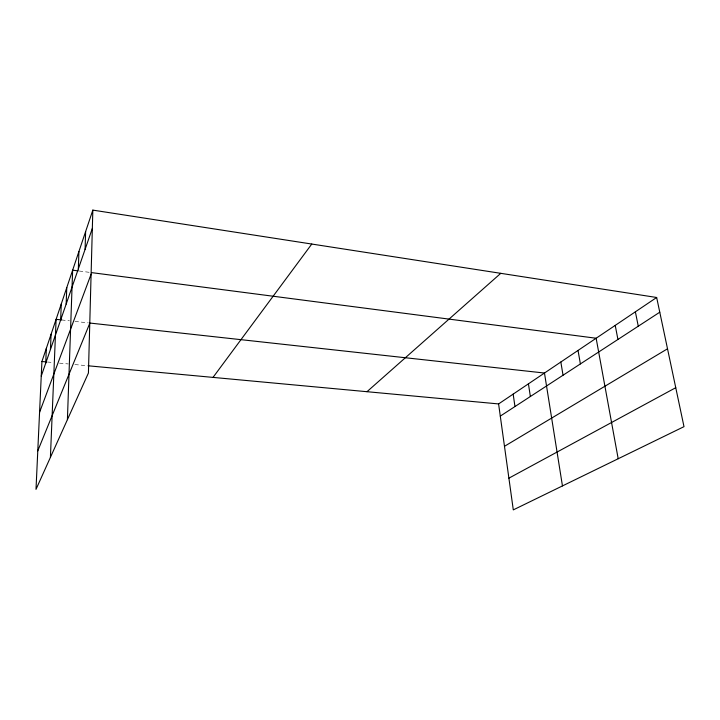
<?xml version="1.0" encoding="UTF-8"?>
<svg xmlns="http://www.w3.org/2000/svg" width="720" height="720" viewBox="0 0 720 720"><rect width="100%" height="100%" fill="white"/><g stroke="black" fill="none" stroke-linecap="round" stroke-linejoin="round"><path stroke-width="0.54" stroke-dasharray="3.6 2.7" d="M47.412 362.007L52.902 362.52M59.49 363.132L68.283 363.951M74.871 364.563L86.949 365.688M61.65 319.95L69.426 320.805M74.979 321.417L88.308 322.884M79.299 271.026L90.405 272.466"/><path stroke-width="1.08" d="M92.835 210.114L88.425 373.023L36 489.366L41.922 361.503L92.835 210.114L656.658 297.486L684 426.654L513.297 509.886L498.6 403.929L656.658 297.486M85.095 249.354L85.626 231.552M78.345 268.857L78.912 251.514M67.41 419.661L72.639 270.162L78.192 270.882M66.159 304.074L66.771 287.604M60.642 320.031L61.272 303.966M50.409 457.38L56.097 319.338L61.65 319.95M50.427 349.542L51.093 334.242M45.702 363.204L46.368 348.273M41.247 376.092L92.34 228.411M39.564 412.344L91.098 274.203M37.782 450.846L89.766 323.334M213.021 377.397L311.778 244.044M366.984 391.698L500.769 273.33M500.283 416.115L659.772 312.201M504.477 446.301L667.521 348.795M508.896 478.17L675.756 387.693M41.922 361.503L46.314 361.908M88.065 365.787L498.6 403.929M89.424 323.001L544.473 373.032L562.455 485.919M91.512 272.61L596.142 338.238L618.192 458.739M635.373 311.823L638.271 326.214M615.222 325.386L617.931 339.462M578.034 350.433L580.392 363.924M560.835 362.016L563.04 375.228M528.435 383.832L530.361 396.522M513.162 394.119L514.962 406.557"/></g></svg>
